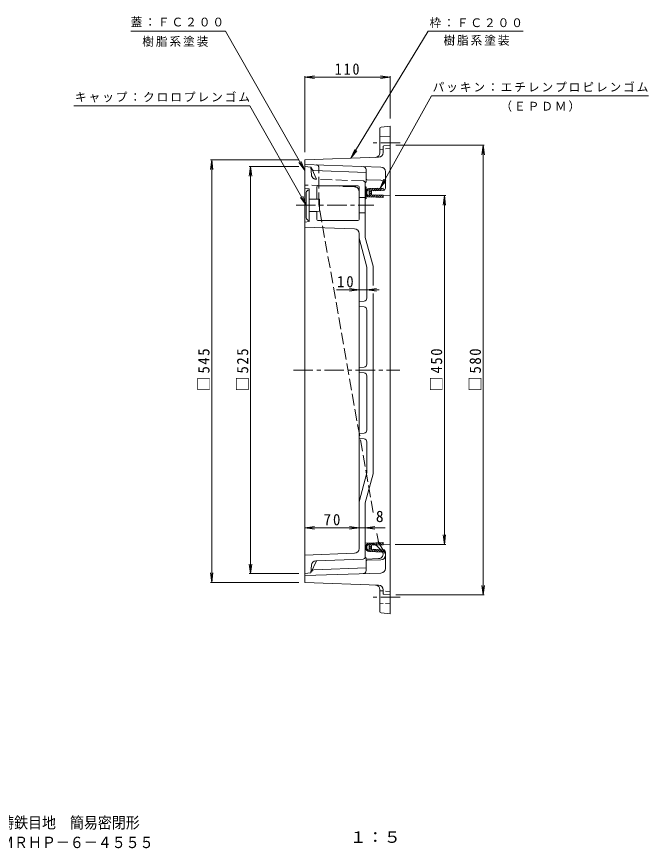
# Model space of a CAD drawing. Units: millimetres, scale not verified. Extents: x -960 to 840, y -688 to 698.
# Drawn here: x 25 to 840, y -688 to 386 of the extents above; entities that cross this region are included whole.
import ezdxf
from ezdxf.enums import TextEntityAlignment as Align

# ---------------------------------------------------------------- set-up
doc = ezdxf.new("R2010")
doc.units = ezdxf.units.MM
doc.header["$LTSCALE"] = 5
for name, pattern in [('CHAIN1', [8, 5, -1, 1, -1]), ('DASHED1', [1.8, 1.2, -0.6]), ('DASHED3', [4, 3, -1])]:
    doc.linetypes.add(name, pattern=pattern)
for name, color, linetype, lineweight in [('0-0_通り芯', 3, 'Continuous', 9), ('0-1_躯体', 2, 'Continuous', 9), ('0-2_仕上', 7, 'Continuous', 9), ('0-4_その他', 7, 'Continuous', 9), ('0-6_ハッチ', 6, 'Continuous', 9)]:
    doc.layers.add(name, color=color, linetype=linetype, lineweight=lineweight)
doc.layers.add('F-5_F-5ﾚｲﾔ', color=2, linetype='Continuous')
doc.styles.add('ＭＳ ゴシック', font='')
doc.styles.get('ＭＳ ゴシック').set_extended_font_data('MS Gothic')

msp = doc.modelspace()

# ---------------------------------------------------------------- linework, layer by layer
at = {"layer": '0-0_通り芯'}
for p, q in [((404.977, 191.493), (396.977, 192.493)), ((396.977, -332.507), (396.977, 192.493)), ((406.017, 189.186), (404.977, 191.493)), ((402.477, 163.493), (396.977, 164.493)), ((401.977, 161.993), (402.477, 161.993)), ((412.477, 165.993), (412.477, 150.335)), ((465.477, 167.493), (413.977, 167.493)), ((466.977, 165.993), (466.977, 124.194)), ((474.977, 170.847), (474.977, 101.046)), ((475.977, 165.826), (474.977, 166.493)), ((475.977, 151.16), (475.977, 165.826)), ((398.977, 158.993), (398.977, 125.993)), ((402.477, 150.493), (412.477, 150.493)), ((415.977, 150.243), (406.431, 150.493)), ((466.977, 152.493), (474.977, 152.493)), ((475.977, 151.16), (474.977, 150.493)), ((415.977, 134.743), (415.977, 150.243)), ((402.477, 134.493), (412.477, 134.493)), ((415.977, 134.743), (406.431, 134.493)), ((412.477, 134.651), (412.477, 124.194)), ((466.977, 132.493), (474.977, 132.493)), ((401.977, 122.993), (402.477, 122.993)), ((465.477, 122.694), (413.977, 122.694)), ((461.189, 111.945), (396.977, 114.209)), ((466.977, -300.247), (466.977, 105.948)), ((466.977, 99.993), (476.977, 62.672)), ((474.977, 101.046), (484.977, 63.725)), ((476.977, 22.613), (476.977, 62.672)), ((484.977, 63.725), (484.977, 39.04)), ((484.977, 28.562), (484.977, -203.74)), ((473.375, 18.633), (466.977, 17.993)), ((473.375, 11.353), (466.977, 11.993)), ((476.977, -62.387), (476.977, 7.373)), ((473.375, -66.367), (466.977, -67.007)), ((473.375, -73.647), (466.977, -73.007)), ((476.977, -77.627), (476.977, -147.387)), ((473.375, -151.368), (466.977, -152.007)), ((473.375, -158.647), (466.977, -158.007)), ((476.977, -162.627), (476.977, -202.686)), ((466.977, -240.007), (476.977, -202.686)), ((474.977, -241.06), (484.977, -203.74)), ((474.977, -310.861), (474.977, -241.06)), ((480.147, -293.1), (474.977, -292.784)), ((461.189, -306.243), (396.977, -308.507)), ((411.977, -315.978), (404.977, -331.507)), ((405.624, -321.604), (404.977, -331.507)), ((472.083, -313.859), (411.4, -315.999)), ((475.645, -312.202), (475.977, -312.424)), ((475.977, -312.424), (475.977, -324.834)), ((492.189, -313.15), (475.977, -313.722)), ((404.977, -331.507), (396.977, -332.507)), ((475.977, -324.834), (408.636, -327.435))]:
    msp.add_line(p, q, dxfattribs=at)
at = {"layer": '0-0_通り芯', "linetype": 'DASHED3'}
for p, q in [((405.624, 181.59), (404.977, 191.493)), ((411.977, 175.964), (406.017, 189.186)), ((472.083, 173.845), (411.4, 175.984)), ((461.189, 166.229), (396.977, 168.493)), ((481.143, -293.161), (480.147, -293.1)), ((490.834, -297.526), (496.22, -302.911))]:
    msp.add_line(p, q, dxfattribs=at)
at = {"layer": '0-0_通り芯', "linetype": 'CHAIN1'}
for p, q in [((385.996, 142.493), (485.937, 142.493)), ((382.556, -70.007), (519.481, -70.007))]:
    msp.add_line(p, q, dxfattribs=at)
at = {"layer": '0-0_通り芯'}
for points in [[(475.645, 172.188), (475.977, 172.409), (475.977, 184.82), (408.636, 187.421)], [(402.477, 163.493), (402.477, 121.493), (396.977, 120.493)]]:
    msp.add_lwpolyline(points, dxfattribs=at)
for centre, radius, start, end in [((408.752, 190.419), 3, 204.2644, 267.78781), ((476.477, 170.94), 1.5, 123.69032, 180), ((401.977, 158.993), 3, 90, 180), ((413.977, 165.993), 1.5, 90, 180), ((465.477, 165.993), 1.5, 0, 90), ((401.977, 125.993), 3, 180, 270), ((413.977, 124.194), 1.5, 180, 270), ((465.477, 124.194), 1.5, 270, 0), ((460.977, 105.948), 6, 0, 87.98073), ((472.977, 22.613), 4, 275.71017, 0), ((472.977, 7.373), 4, 0, 84.28983), ((472.977, -62.387), 4, 275.71017, 0), ((472.977, -77.627), 4, 0, 84.28983), ((472.977, -147.387), 4, 275.71017, 0), ((472.977, -162.627), 4, 0, 84.28983), ((460.977, -300.247), 6, 272.01927, 0), ((471.977, -310.861), 3, 272.01923, 0), ((476.477, -310.954), 1.5, 180, 236.30968), ((491.977, -307.154), 6, 272.01903, 24.99068), ((411.611, -321.995), 6, 92.01923, 176.26401), ((408.752, -330.433), 3, 92.21219, 155.7356)]:
    msp.add_arc(centre, radius, start, end, dxfattribs=at)
at = {"layer": '0-0_通り芯', "linetype": 'DASHED3'}
for centre, radius, start, end in [((411.611, 181.981), 6, 183.73599, 267.98077), ((471.977, 170.847), 3, 0, 87.98077), ((460.977, 160.233), 6, 0, 87.98073), ((480.228, -308.133), 15, 45, 86.5038), ((491.977, -307.154), 6, 24.99068, 45.00017)]:
    msp.add_arc(centre, radius, start, end, dxfattribs=at)
at = {"layer": '0-1_躯体'}
for p, q in [((493.977, 241.656), (493.977, 210.15)), ((495.305, 243.146), (506.977, 244.493)), ((506.977, -384.507), (506.977, 244.493)), ((497.977, 210.289), (497.977, 218.098)), ((498.867, 219.092), (506.977, 219.993)), ((492.185, 204.292), (396.977, 200.993)), ((396.977, -344.009), (396.977, 200.993)), ((495.179, 191.688), (396.977, 194.993)), ((475.977, 176.773), (475.977, 188.467)), ((500.977, 164.628), (500.977, 185.691)), ((477.422, 175.274), (495.199, 174.616)), ((498.1, 161.631), (482.977, 161.013)), ((498.1, -301.645), (482.977, -301.027)), ((500.977, -304.642), (500.977, -325.706)), ((475.977, -316.787), (475.977, -328.481)), ((477.422, -315.288), (495.199, -314.63)), ((495.179, -331.702), (396.977, -335.007)), ((492.185, -347.308), (396.977, -344.009)), ((493.977, -381.67), (493.977, -353.166)), ((497.977, -353.304), (497.977, -358.112)), ((498.867, -359.106), (506.977, -360.007)), ((495.305, -383.16), (506.977, -384.507))]:
    msp.add_line(p, q, dxfattribs=at)
at = {"layer": '0-1_躯体', "linetype": 'DASHED3'}
for p, q in [((506.977, 230.493), (493.977, 231.493)), ((414.977, 143.993), (414.977, 191.486)), ((485.171, -253.467), (414.977, 143.993)), ((491.495, -289.276), (490.004, -280.836)), ((493.404, -294.385), (500.977, -307.007))]:
    msp.add_line(p, q, dxfattribs=at)
at = {"layer": '0-1_躯体', "linetype": 'CHAIN1'}
for p, q in [((520.026, 222.993), (483.762, 222.993)), ((520.026, -363.007), (483.762, -363.007))]:
    msp.add_line(p, q, dxfattribs=at)
at = {"layer": '0-1_躯体', "linetype": 'DASHED1'}
for p, q in [((506.977, 215.493), (493.977, 214.493)), ((506.977, -355.507), (493.977, -354.507)), ((506.977, -370.507), (493.977, -371.507))]:
    msp.add_line(p, q, dxfattribs=at)
at = {"layer": '0-1_躯体'}
for points in [[(506.977, 154.993), (482.977, 155.973), (482.977, 161.013)], [(506.977, -295.007), (482.977, -295.987), (482.977, -301.027)]]:
    msp.add_lwpolyline(points, dxfattribs=at)
for centre, radius, start, end in [((495.477, 241.656), 1.5, 96.58244, 180), ((498.977, 218.098), 1, 96.34004, 180), ((487.977, 210.15), 6, 271.98476, 0), ((491.977, 210.289), 6, 271.98476, 0), ((471.977, 188.467), 4, 0, 88.07259), ((494.977, 185.691), 6, 0, 88.07246), ((477.477, 176.773), 1.5, 180, 267.87862), ((494.977, 168.62), 6, 0, 87.87906), ((497.977, 164.628), 3, 272.33746, 0), ((494.977, -308.634), 6, 272.12094, 0), ((497.977, -304.642), 3, 0, 87.66254), ((477.477, -316.787), 1.5, 92.12138, 180), ((471.977, -328.481), 4, 271.92741, 0), ((494.977, -325.706), 6, 271.92754, 0), ((487.977, -353.166), 6, 0, 88.01524), ((491.977, -353.304), 6, 0, 88.01524), ((498.977, -358.112), 1, 180, 263.65996), ((495.477, -381.67), 1.5, 180, 263.41756)]:
    msp.add_arc(centre, radius, start, end, dxfattribs=at)
at = {"layer": '0-1_躯体', "linetype": 'DASHED3'}
for centre, radius, start, end in [((411.977, 191.486), 3, 0, 88.07239), ((506.266, -286.668), 15, 190.01546, 210.96381)]:
    msp.add_arc(centre, radius, start, end, dxfattribs=at)
at = {"layer": '0-2_仕上'}
for p, q in [((294.935, 367.046), (172.856, 367.046)), ((678.417, 366.749), (556.268, 366.749)), ((560.486, 283.448), (840.037, 283.448)), ((98.944, 270.528), (326.24, 270.528)), ((514.477, 219.993), (628.477, 219.993)), ((626.977, 219.993), (625.346, 207.6)), ((626.977, 219.993), (628.609, 207.6)), ((626.977, -360.007), (626.977, 219.993)), ((276.977, 200.993), (275.346, 188.6)), ((389.477, 200.993), (275.477, 200.993)), ((276.977, 200.993), (278.609, 188.6)), ((276.977, -344.009), (276.977, 200.993)), ((326.977, 192.493), (325.346, 180.1)), ((389.477, 192.493), (325.477, 192.493)), ((326.977, 192.493), (328.609, 180.1)), ((326.977, -331.007), (326.977, 192.493)), ((578.978, 154.993), (513.365, 154.993)), ((576.977, 154.993), (575.346, 142.6)), ((576.977, 154.993), (578.609, 142.6)), ((576.977, -295.007), (576.977, 154.993)), ((576.977, -295.007), (575.346, -282.614)), ((576.977, -295.007), (578.609, -282.614)), ((578.978, -295.007), (513.365, -295.007)), ((326.977, -332.507), (325.346, -320.114)), ((326.977, -332.507), (328.609, -320.114)), ((276.977, -344.009), (275.346, -331.616)), ((276.977, -344.009), (278.609, -331.616)), ((389.477, -332.507), (325.477, -332.507)), ((389.477, -344.009), (275.477, -344.009)), ((626.977, -360.007), (625.346, -347.614)), ((626.977, -360.007), (628.609, -347.614)), ((514.477, -360.007), (628.477, -360.007))]:
    msp.add_line(p, q, dxfattribs=at)
at = {"layer": '0-4_その他'}
for p, q in [((294.935, 367.046), (396.977, 187.428)), ((556.268, 366.749), (456.339, 203.05)), ((396.977, 307.535), (409.37, 309.167)), ((396.977, 309.035), (396.977, 210.993)), ((396.977, 307.535), (506.977, 307.535)), ((396.977, 307.535), (409.37, 305.904)), ((506.977, 307.535), (494.584, 309.167)), ((506.977, 307.535), (494.584, 305.904)), ((506.977, 309.035), (506.977, 254.493)), ((560.486, 283.448), (494.131, 164.471)), ((326.24, 270.528), (398.977, 142.493)), ((456.339, 203.05), (461.404, 214.478)), ((456.339, 203.05), (464.189, 212.778)), ((396.977, 187.428), (389.437, 197.398)), ((396.977, 187.428), (392.274, 199.01)), ((494.131, 164.471), (498.743, 176.089)), ((494.131, 164.471), (501.592, 174.5)), ((398.977, 142.493), (391.437, 152.463)), ((398.977, 142.493), (394.274, 154.075)), ((492.855, 33.439), (437.993, 33.439)), ((466.977, 33.439), (454.584, 35.07)), ((466.977, 33.439), (454.584, 31.807)), ((476.977, 33.439), (489.37, 35.07)), ((476.977, 33.439), (489.37, 31.807)), ((396.977, -273.378), (409.37, -271.747)), ((396.977, -273.378), (500.788, -273.378)), ((396.977, -273.378), (409.37, -275.01)), ((466.977, -273.378), (454.584, -271.747)), ((466.977, -273.378), (454.584, -271.747)), ((466.977, -273.378), (454.584, -275.01)), ((466.977, -273.378), (454.584, -275.01)), ((474.977, -273.378), (487.37, -271.747)), ((474.977, -273.378), (487.37, -275.01))]:
    msp.add_line(p, q, dxfattribs=at)
at = {"layer": '0-6_ハッチ'}
for p, q in [((476.044, 160.617), (479.251, 163.823)), ((479.79, 162.327), (479.977, 162.339)), ((479.814, 163.887), (497.977, 164.628)), ((479.977, 158.893), (485.19, 164.106)), ((479.977, 161.721), (482.241, 163.986)), ((479.977, 154.658), (479.977, 162.339)), ((482.98, 161.013), (497.977, 161.626)), ((485.009, 161.096), (488.139, 164.226)), ((487.957, 161.217), (491.088, 164.347)), ((490.906, 161.337), (494.036, 164.467)), ((493.855, 161.457), (496.985, 164.587)), ((497.977, 161.626), (497.977, 164.628)), ((475.977, 157.096), (475.977, 159.89)), ((475.977, 157.722), (476.977, 158.722)), ((476.397, 155.313), (477.332, 156.247)), ((476.977, 157.662), (476.977, 159.333)), ((477.712, 153.799), (478.81, 154.898)), ((479.814, 153.099), (497.977, 152.358)), ((479.839, 153.098), (482.977, 156.237)), ((479.977, 154.658), (479.841, 154.664)), ((479.977, 156.065), (482.979, 159.066)), ((482.557, 152.987), (485.441, 155.872)), ((482.98, 161.013), (482.977, 155.973)), ((497.977, 155.36), (482.977, 155.973)), ((485.274, 152.876), (488.159, 155.761)), ((487.992, 152.765), (490.876, 155.65)), ((490.709, 152.654), (493.594, 155.539)), ((493.427, 152.544), (496.311, 155.428)), ((496.144, 152.433), (497.977, 154.266)), ((497.977, 152.358), (497.977, 155.36)), ((475.977, -297.11), (475.977, -299.904)), ((475.977, -297.736), (476.977, -298.736)), ((476.397, -295.327), (477.332, -296.261)), ((476.977, -297.676), (476.977, -299.347)), ((477.712, -293.813), (478.81, -294.912)), ((479.814, -293.113), (497.977, -292.372)), ((479.839, -293.112), (482.977, -296.251)), ((479.977, -294.672), (479.841, -294.679)), ((479.977, -294.672), (479.977, -302.353)), ((479.977, -296.079), (482.979, -299.081)), ((479.977, -298.907), (485.19, -304.12)), ((482.557, -293.001), (485.441, -295.886)), ((497.977, -295.375), (482.977, -295.987)), ((482.98, -301.027), (482.977, -295.987)), ((485.274, -292.89), (488.159, -295.775)), ((487.992, -292.78), (490.876, -295.664)), ((490.709, -292.669), (493.594, -295.553)), ((493.427, -292.558), (496.311, -295.442)), ((496.144, -292.447), (497.977, -294.28)), ((497.977, -292.372), (497.977, -295.375)), ((476.044, -300.631), (479.251, -303.838)), ((479.79, -302.341), (479.977, -302.353)), ((479.814, -303.901), (497.977, -304.642)), ((479.977, -301.736), (482.241, -304)), ((482.98, -301.027), (497.977, -301.64)), ((485.009, -301.11), (488.139, -304.24)), ((487.957, -301.231), (491.088, -304.361)), ((490.906, -301.351), (494.036, -304.481)), ((493.855, -301.471), (496.985, -304.602)), ((497.977, -301.64), (497.977, -304.642))]:
    msp.add_line(p, q, dxfattribs=at)
for centre, radius, start, end in [((479.977, 159.89), 4, 92.33708, 180), ((479.977, 159.333), 3, 93.57632, 179.99998), ((479.977, 157.096), 4, 180, 267.66292), ((479.977, 157.662), 3, 180, 267.39743), ((479.977, -297.11), 4, 92.33708, 180), ((479.977, -299.904), 4, 180, 267.66292), ((479.977, -297.676), 3, 92.60257, 180), ((479.977, -299.347), 3, 180.00002, 266.42368)]:
    msp.add_arc(centre, radius, start, end, dxfattribs=at)

# ---------------------------------------------------------------- texts
at = {"layer": '0-2_仕上', "char_height": 11, "attachment_point": 7, "style": 'ＭＳ ゴシック'}
for s, insert in [('\\T1.17;蓋：ＦＣ２００', (172.523, 372.32)), ('\\T1.17;枠：ＦＣ２００', (557.887, 370.886)), ('\\T1.17;樹脂系塗装', (187.391, 346.658)), ('\\T1.17;樹脂系塗装', (575.772, 348.139)), ('\\T1.17;パッキン：エチレンプロピレンゴム', (561.826, 287.994)), ('\\T1.17;キャップ：クロロプレンゴム', (100.664, 274.937)), ('\\T1.17;（ＥＰＤＭ）', (649.326, 263.007))]:
    msp.add_mtext(s, dxfattribs=dict(at, insert=insert))
at = {"layer": '0-2_仕上', "color": 2, "char_height": 14.66, "attachment_point": 7, "rotation": 90, "style": 'ＭＳ ゴシック'}
for s, insert in [('\\T1.21;\\W0.95;□545', (274.477, -97.507)), ('\\T1.21;\\W0.95;□525', (324.477, -97.507)), ('\\T1.21;\\W0.95;□450', (574.477, -97.507)), ('\\T1.21;\\W0.95;□580', (624.478, -97.507))]:
    msp.add_mtext(s, dxfattribs=dict(at, insert=insert))
at = {"layer": '0-4_その他', "color": 2, "style": 'ＭＳ ゴシック'}
msp.add_text('8', height=14.66, dxfattribs=at).set_placement((488.682, -270.378), align=Align.BOTTOM_LEFT)
at = {"layer": '0-4_その他', "color": 2, "char_height": 14.66, "attachment_point": 7, "style": 'ＭＳ ゴシック'}
for s, insert in [('\\T1.27;\\W0.9;110', (435.727, 310.535)), ('\\T1.27;\\W0.95;10', (438.488, 36.439)), ('\\T1.27;\\W0.95;70', (421.352, -270.378))]:
    msp.add_mtext(s, dxfattribs=dict(at, insert=insert))
at = {"layer": 'F-5_F-5ﾚｲﾔ', "style": 'ＭＳ ゴシック'}
for s, width, p in [('カラー舗装用鉄蓋\u3000インターロッキングブロック用\u3000鋳鉄目地\u3000簡易密閉形', 0.9, (-427.763, -665.276)), ('１：５', 1.1, (454.889, -683.96)), ('充填深さ７０ｍｍ\u3000\u3000ＭＲＨＰ－６－４５５５', 0.9, (-175.918, -690.722))]:
    msp.add_text(s, height=14.66, dxfattribs=dict(at, width=width)).set_placement(p, align=Align.BOTTOM_LEFT)

doc.saveas('drawing.dxf')
